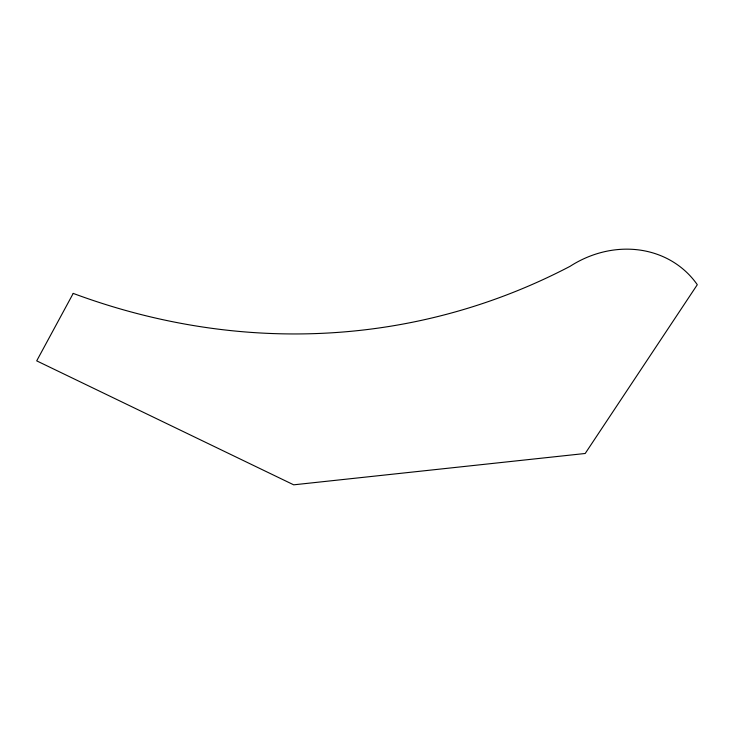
<?xml version="1.0" encoding="UTF-8"?>
<svg xmlns="http://www.w3.org/2000/svg" width="734" height="734" viewBox="0 0 734 734"><rect width="100%" height="100%" fill="white"/><g stroke="black" fill="none" stroke-linecap="round" stroke-linejoin="round"><path stroke-width="1.1" d="M73.216 293.407L36.7 360.862L293.692 484.825L585.2 453.484L697.3 284.709A101.191 90.484 -42.9 0 0 570.052 266.332A815.859 693.694 75.8 0 1 73.216 293.407"/></g></svg>
